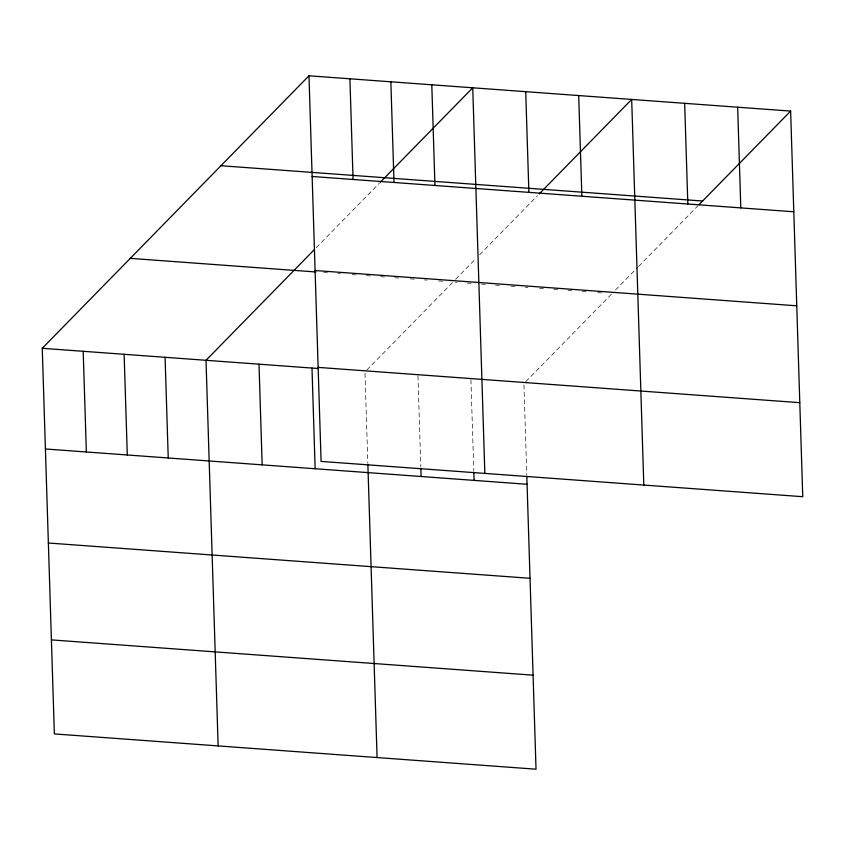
<?xml version="1.0" encoding="UTF-8"?>
<svg xmlns="http://www.w3.org/2000/svg" width="845" height="845" viewBox="0 0 845 845"><rect width="100%" height="100%" fill="white"/><g stroke="black" fill="none" stroke-linecap="round" stroke-linejoin="round"><path stroke-width="0.63" stroke-dasharray="4.22 3.17" d="M316.262 247.659L379.384 183.175M366.793 370.068L452.983 282.019L456.86 282.304M455.645 279.294L476.094 258.401M479.654 254.767L537.441 195.723M525.748 381.718L611.928 293.659M615.487 290.025L637.711 267.326M638.598 266.418L698.171 205.557M323.751 272.544L327.628 272.829M337.968 273.59L340.556 273.78M352.185 274.636L356.062 274.921M366.403 275.671L370.279 275.956M380.609 276.716L384.496 277.002M394.826 277.751L398.703 278.037M410.332 278.892L414.208 279.177M424.549 279.938L427.137 280.128M438.766 280.973L442.643 281.258M467.2 283.054L471.077 283.339M481.407 284.1L485.283 284.385M495.624 285.145L499.501 285.43M511.13 286.275L515.006 286.561M525.347 287.321L527.935 287.511M539.564 288.356L543.441 288.641M553.781 289.402L557.658 289.687M567.988 290.448L571.864 290.733M582.205 291.483L586.081 291.768M597.711 292.623L601.587 292.909M523.953 384.897L526.784 475.122M470.929 379.711L473.802 471.235M417.948 375.824L420.821 467.359M365.008 373.247L367.839 463.472"/><path stroke-width="1.27" d="M526.826 476.432L536.026 769.203L54.365 733.914L42.25 348.298L308.974 75.796L790.635 111.086L802.75 496.702L321.089 461.412L308.974 75.796M314.477 249.476L206.011 360.297L218.137 745.913M380.271 182.266L472.735 87.796L484.85 473.411M539.216 193.906L631.68 99.446L643.805 485.062M699.058 204.648L790.635 111.086M220.957 165.726L702.617 201.015M312.132 176.478L793.793 211.778M315.09 270.506L796.75 305.805M130.267 258.369L315.998 271.984M318.132 367.385L799.793 402.674M42.25 348.298L318.438 368.536M45.419 448.98L527.079 484.269M48.366 543.008L530.026 578.297M51.418 639.887L533.079 675.176M737.653 107.209L740.811 207.891M684.661 103.322L687.83 204.015M578.698 95.559L581.867 196.241M525.717 91.682L528.885 192.364M473.844 472.545L474.098 480.393M431.795 84.796L434.953 185.477M420.863 468.669L421.106 476.506M390.855 81.796L394.013 182.478M367.881 464.782L377.081 757.553M349.914 78.796L353.073 179.478M311.985 368.061L315.143 468.743M259.003 364.174L262.161 464.866M165.071 357.298L168.239 457.979M124.13 354.298L127.299 454.98M83.19 351.298L86.359 451.98"/></g></svg>
